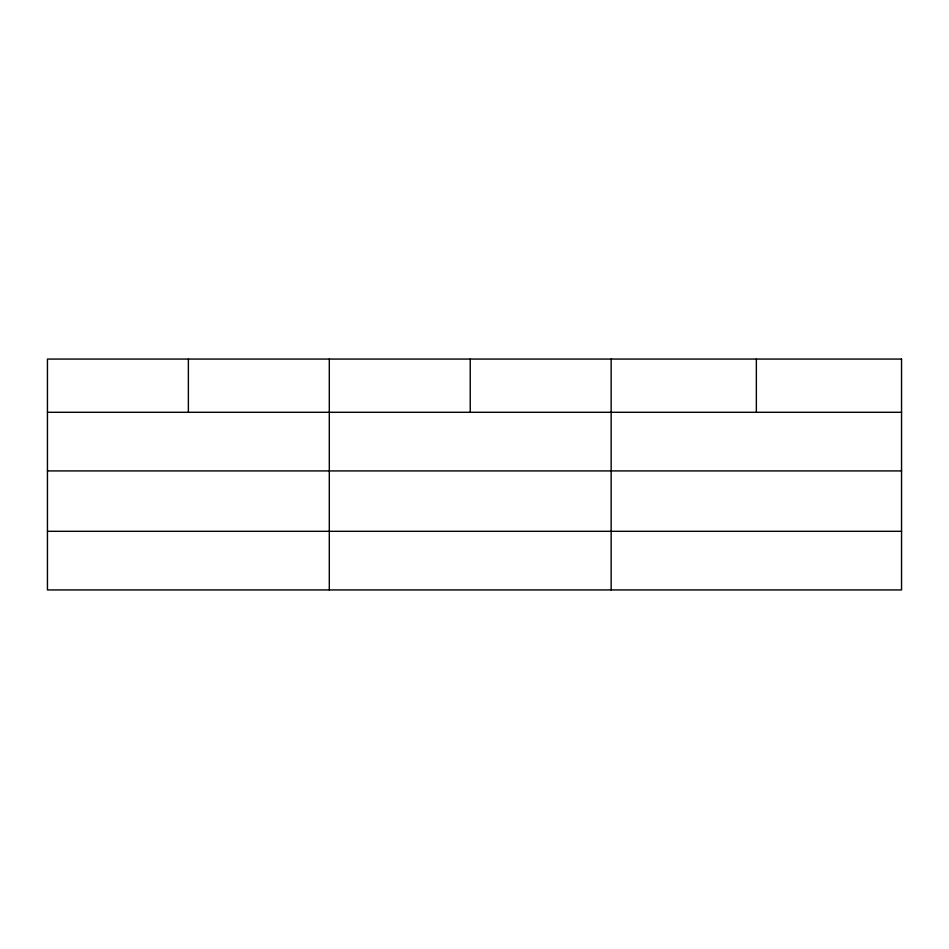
<?xml version="1.0" encoding="UTF-8"?>
<svg xmlns="http://www.w3.org/2000/svg" width="949" height="949" viewBox="0 0 949 949"><rect width="100%" height="100%" fill="white"/><g stroke="black" fill="none" stroke-linecap="round" stroke-linejoin="round"><path stroke-width="1.42" d="M47.45 412.293L901.55 412.293M47.45 470.918L901.55 470.918M47.45 531.31L901.55 531.31M756.353 359.066L756.353 412.293M611.156 359.066L611.156 589.934M470.229 359.066L470.229 412.293M329.303 359.066L329.303 589.934M188.377 359.066L188.377 412.293M901.55 359.066L47.45 359.066L47.45 589.934L901.55 589.934L901.55 359.066"/></g></svg>
